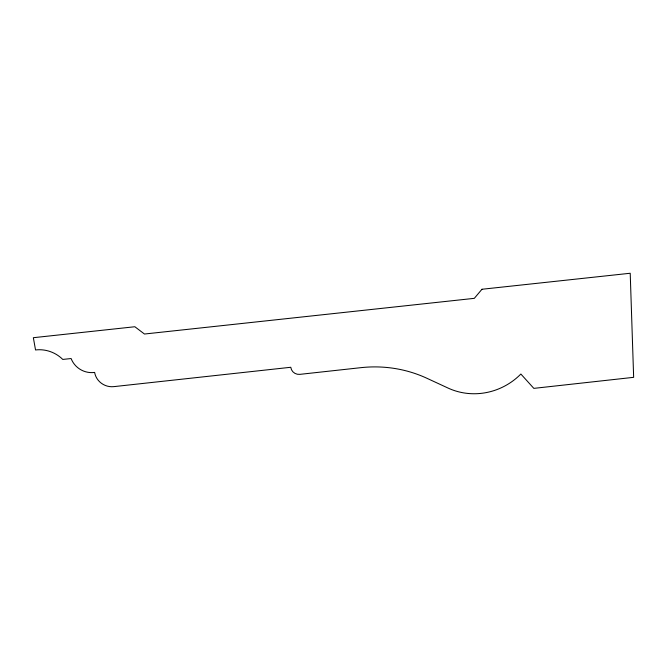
<?xml version="1.0" encoding="UTF-8"?>
<svg xmlns="http://www.w3.org/2000/svg" width="667" height="667" viewBox="0 0 667 667"><rect width="100%" height="100%" fill="white"/><g stroke="black" fill="none" stroke-linecap="round" stroke-linejoin="round"><path stroke-width="1" d="M481.966 289.261L474.312 298.341L144.464 334.025L134.859 326.738L33.35 337.702L35.534 349.967A31.182 29.014 26.5 0 1 62.773 359.438L71.127 358.538A21.086 19.877 27.3 0 0 94.639 372.419A16.95 16.025 24.4 0 0 113.815 386.635L290.779 367.275A8.246 8.037 -0.7 0 0 299.883 374.354L361.105 367.642A121.027 114.482 -12.7 0 1 426.813 378.231L448.116 388.086A64.074 61.464 -38.6 0 0 520.869 374.029L533.833 388.369L633.65 377.33L630.215 273.253L481.966 289.261"/></g></svg>
